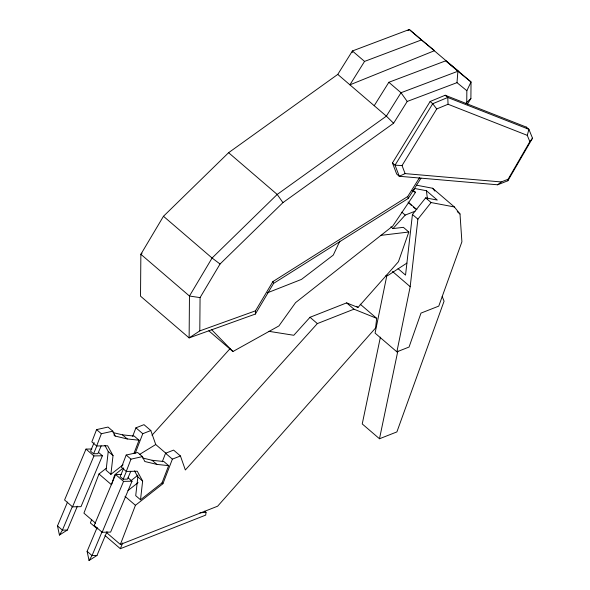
<?xml version="1.0" encoding="UTF-8"?>
<svg xmlns="http://www.w3.org/2000/svg" width="590" height="590" viewBox="0 0 590 590"><rect width="100%" height="100%" fill="white"/><g stroke="black" fill="none" stroke-linecap="round" stroke-linejoin="round"><path stroke-width="0.89" d="M467.472 104.032L470.894 98.567L471.034 81.966L409.298 29.5L352.4 50.976L337.768 74.399L228.603 152.699L163.474 216.272L140.863 254.29L140.523 296.158L189.125 337.9L199.796 330.894L200.069 297.603L220.048 264.003L282.935 202.621L393.596 123.244L407.211 101.451L456.992 82.659L466.845 90.698L466.749 102.395L466.085 103.457M466.845 90.698L471.034 81.966L457.899 71.25L401.001 92.726L386.369 116.141L277.197 194.442L212.076 258.022L189.464 296.04L189.125 337.9L255.367 314.05L255.492 310.842L272.905 281.57L407.72 196.507L419.564 177.62M352.282 52.569L352.4 50.976L364.546 61.412L421.452 39.936L434.579 50.652L349.914 84.835L364.546 61.412M456.992 82.659L457.899 71.25L445.745 60.807L388.847 82.29L374.215 105.706M104.917 445.428L108.236 451.475L106.097 470.237L110.891 474.353L123.074 464.795M110.891 474.353L113.029 455.598L107.631 445.76L96.635 446.003L91.841 441.888L96.568 429.608L108.029 427.064L112.823 431.179L115.198 436.069L127.27 438.96L139.026 440.214L134.004 453.275M134.527 470.864L137.853 476.919L135.715 495.674L140.509 499.789L161.999 482.922L168.644 465.65L163.85 461.535L152.095 460.281L142.603 458.01M140.509 499.789L142.647 481.034L137.249 471.204L126.253 471.44L121.459 467.324L126.179 455.045L137.64 452.5L142.433 456.616L144.808 461.505L156.888 464.404L168.644 465.65M204.627 511.176L206.021 512.371L205.711 515.107L120.345 548.693L105.005 535.514M360.166 304.152L376.671 318.327L375.565 328.025L217.636 506.198L120.367 544.467L106.613 532.652M413.081 190.614L414.763 188.505L426.4 190.718L437.301 200.076L425.663 197.864L412.44 214.472L405.537 275.088L398.044 268.649M396.871 351.839L410.19 286.674L417.89 219.148L431.106 202.547L454.381 206.965L460.001 213.986L461.904 241.797L438.761 306.114L420.987 313.106L409.054 347.045L396.871 351.839L375.078 333.121L386.944 275.095M507.865 180.761L508.108 179.242L529.857 141.681L532.512 138.2L528.898 129.321L526.317 127.101L445.185 95.248L430.125 101.502L392.453 162.965L396.679 174.043L399.26 176.27L497.621 184.788L507.865 180.761L532.512 138.2M380.395 337.156L362.238 423.937L379.488 438.761L396.893 431.91L444.078 301.18L442.205 296.505M379.488 438.761L397.83 351.08M529.857 141.681L527.283 135.353L528.898 129.321L447.766 97.475L445.185 95.248M390.927 226.826L392.97 228.581L403.376 227.334L408.826 232.01L398.427 261.746L357.99 307.456L346.632 302.884L310.023 317.287L293.798 335.275L268.885 331.322M96.635 446.003L101.362 433.724L112.823 431.179M106.222 468.312L98.98 473.991L83.92 513.16L95.609 523.205M132.676 436.305L135.936 427.824L143.982 424.66L150.819 430.53L155.731 444.528L166.085 453.422M126.253 471.44L130.973 459.16L142.433 456.616M135.272 453.194L142.773 433.702L150.819 430.53M120.367 544.467L135.434 505.305L162.929 483.719L172.383 459.138L180.437 455.974L185.349 469.965L317.354 323.586L353.963 309.182L376.671 318.327M162.294 461.741L165.554 453.268L173.6 450.104L180.437 455.974M91.693 519.657L90.359 522.939L97.335 528.928M120.345 548.693L122.683 542.955M91.915 448.968L85.985 449.101L64.576 499.996L72.533 506.832L81.007 506.648L102.417 455.753L98.442 452.338M77.379 506.205L67.349 530.041L59.435 535.064L57.488 525.911L67.518 502.083M94.12 442.633L90.528 451.18L93.545 453.769L97.881 453.673L101.148 445.907M93.545 453.769L96.812 446.003M72.445 506.316L62.415 530.145L59.435 535.064M72.533 506.832L93.95 455.937L102.417 455.753M121.533 474.412L115.603 474.537L94.194 525.432L102.151 532.276L110.625 532.091L132.035 481.197L128.052 477.775M106.989 531.649L96.966 555.478L89.053 560.5L87.106 551.348L97.129 527.519M123.738 468.077L120.139 476.617L123.155 479.213L127.492 479.117L130.759 471.344M123.155 479.213L126.43 471.44M102.055 531.752L92.033 555.581L89.053 560.5M102.151 532.276L123.561 481.381L132.035 481.197M339.833 241.14L333.262 255.109L301.475 279.402L267.469 292.788M255.367 314.05L273.583 283.414L408.243 198.454L420.972 178.165M508.108 179.242L501.249 181.941L405.109 173.608L402.041 165.561L436.74 108.951L448.053 104.253L527.283 135.353M413.435 190.548L415.5 192.318L392.719 226.095L295.59 302.618L278.908 325.938L232.925 351.522L208.853 330.843M151.984 435.236L230.321 348.366M392.97 228.581L405.219 215.084L415.013 211.235M142.05 253.154L140.863 254.29L189.464 296.04L200.069 297.603M466.749 102.395L470.894 98.567M407.963 30.569L409.298 29.5L421.452 39.936M123.17 468.069L114.733 474.788L111.51 484.759L98.98 473.991M131.039 480.651L138.075 475.053M497.621 184.788L501.249 181.941M127.971 490.563L138.097 482.613M406.901 263.088L387.608 275.663L385.808 275.766M139.498 454.484L155.731 444.528M405.109 173.608L399.26 176.27L395.042 165.185L392.453 162.965M199.796 330.894L255.492 310.842M380.624 235.403L408.826 232.01M199.899 512.799L206.021 512.371M67.349 530.041L62.415 530.145L57.488 525.911M96.966 555.478L92.033 555.581L87.106 551.348M402.041 165.561L395.042 165.185L432.713 103.729L447.766 97.475L448.053 104.253M112.985 432.566L122.477 434.845L134.232 436.099L139.026 440.214M416.481 185.186L432.588 188.247L454.381 206.965M412.13 190.917L415.5 192.318M220.048 264.003L212.076 258.022L163.474 216.272M445.745 60.807L458.88 71.53M430.125 101.502L432.713 103.729L436.74 108.951M388.847 82.29L401.001 92.726L407.211 101.451M337.768 74.399L386.369 116.141L393.596 123.244M457.279 211.648L460.001 213.986M425.663 197.864L431.106 202.547M408.044 202.038L416.894 209.642M411.518 205.453L408.42 202.577M413.56 207.208L415.603 208.963M412.44 214.472L417.89 219.148M401.82 212.164L405.219 215.084M392.49 271.466L410.19 286.674M228.603 152.699L277.197 194.442L282.935 202.621M356.626 306.291L357.99 307.456M346.632 302.884L353.963 309.182M310.023 317.287L317.354 323.586M135.936 427.824L142.773 433.702M165.554 453.268L172.383 459.138M122.477 434.845L127.27 438.96M152.095 460.281L156.888 464.404M113.826 434.889L115.198 436.069M161.999 482.922L162.929 483.719M96.568 429.608L101.362 433.724M126.179 455.045L130.973 459.16M108.236 451.475L113.029 455.598M137.853 476.919L142.647 481.034M85.985 449.101L93.95 455.937M115.603 474.537L123.561 481.381M124.992 496.338L135.434 505.305M211.427 329.471L232.925 351.522M432.588 188.247L434.837 191.057M526.317 127.101L526.973 128.716M272.905 281.57L273.583 283.414M407.72 196.507L408.243 198.454M426.4 190.718L427.455 198.926"/></g></svg>
